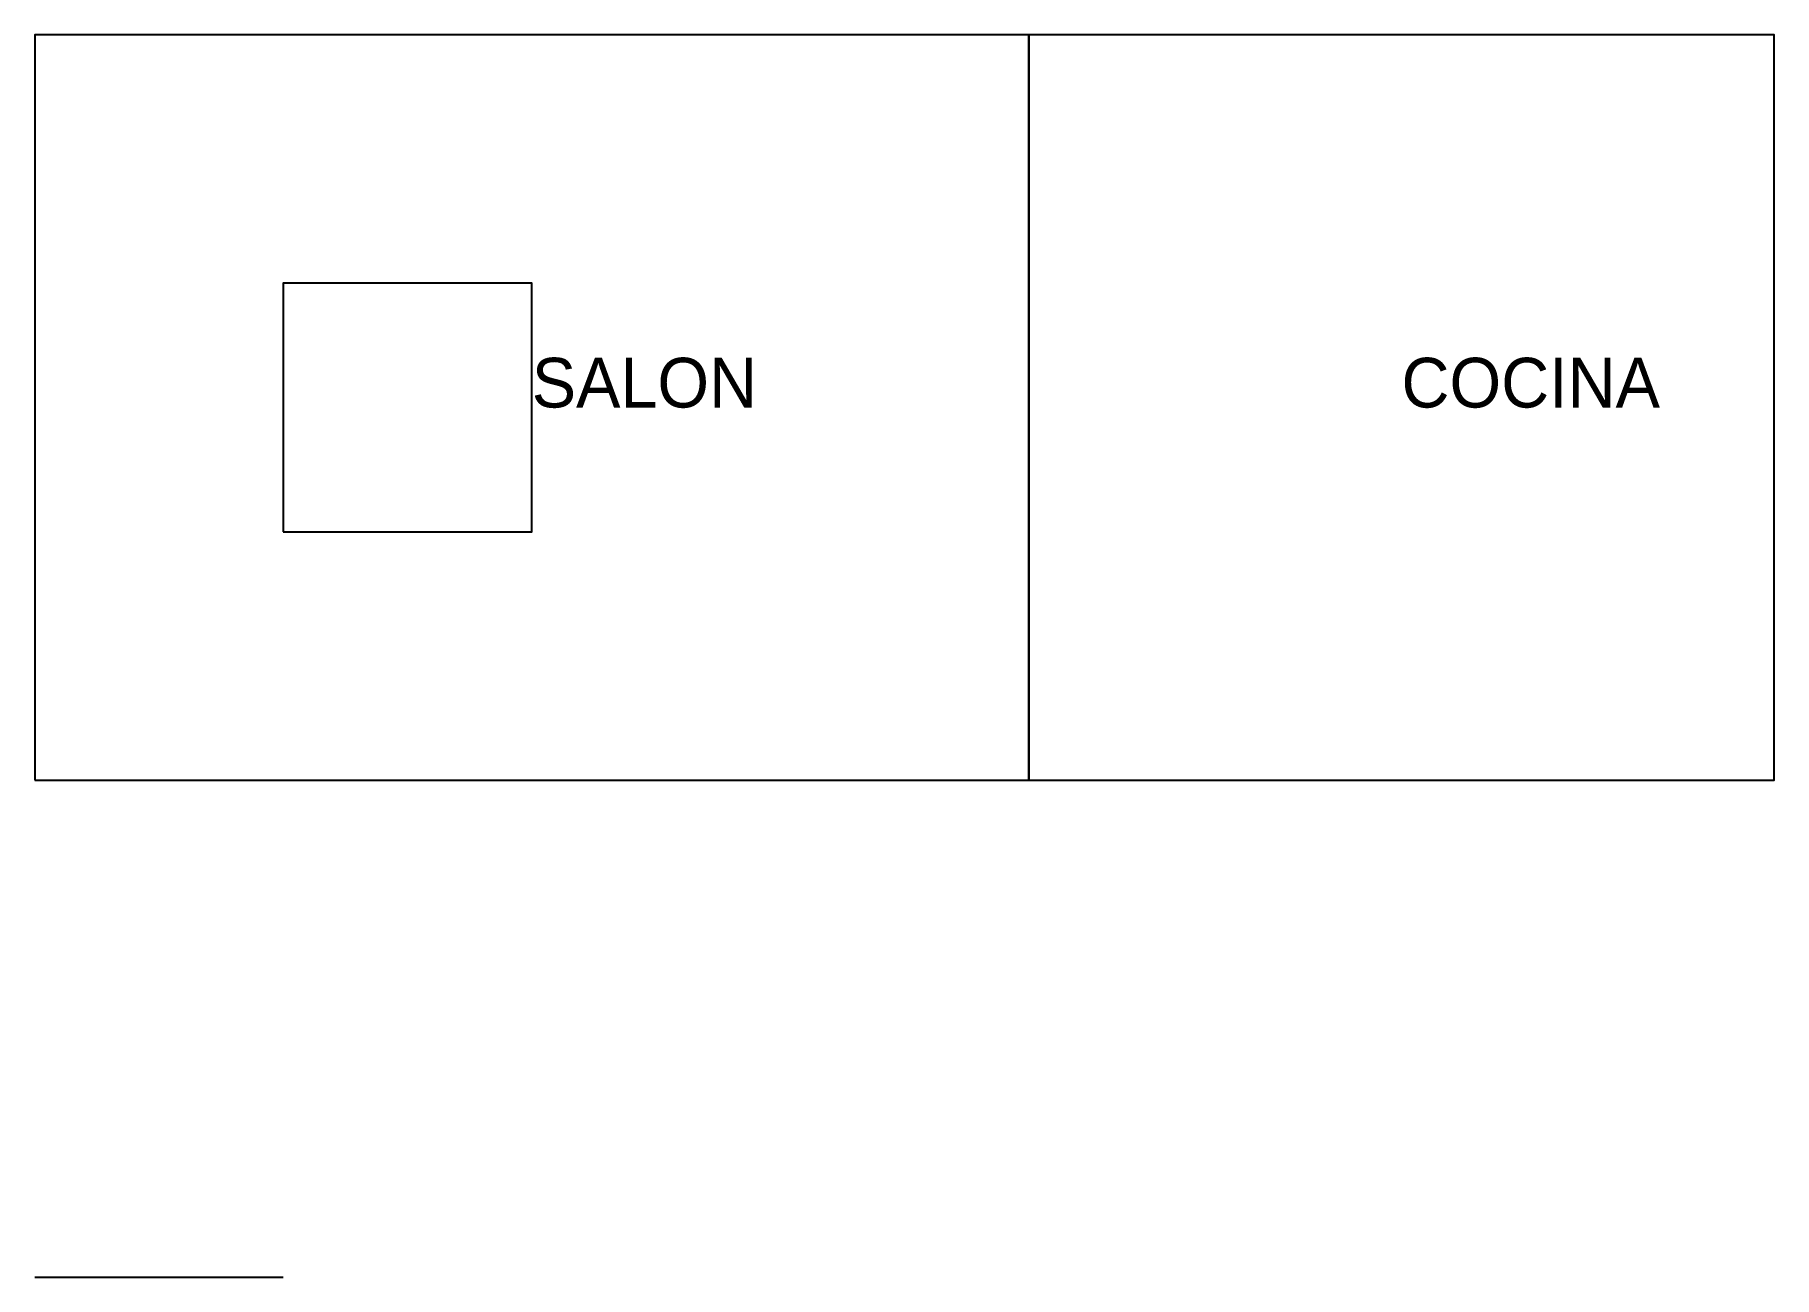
# Model space of a CAD drawing. Header units: metres. Extents: x 0 to 7, y -2 to 3.
import ezdxf

# ---------------------------------------------------------------- set-up
doc = ezdxf.new("R2010")
doc.units = ezdxf.units.M

msp = doc.modelspace()

# ---------------------------------------------------------------- linework, layer by layer
at = {"layer": 'A-07-SUP_UTIL'}
for points in [[(0, 0), (4, 0), (4, 3), (0, 3)], [(4, 0), (7, 0), (7, 3), (4, 3)]]:
    msp.add_lwpolyline(points, close=True, dxfattribs=at)
at = {"layer": 'HABITACIONES'}
msp.add_line((0, -2), (1, -2), dxfattribs=at)
at = {"layer": 'MOBILIARIO'}
msp.add_lwpolyline([(1, 1), (2, 1), (2, 2), (1, 2)], close=True, dxfattribs=at)

# ---------------------------------------------------------------- texts
at = {"layer": 'A-07-SUP_UTIL'}
for s, p in [('SALON', (2, 1.5)), ('COCINA', (5.5, 1.5))]:
    msp.add_text(s, height=0.2, dxfattribs=at).set_placement(p)

doc.saveas('drawing.dxf')
